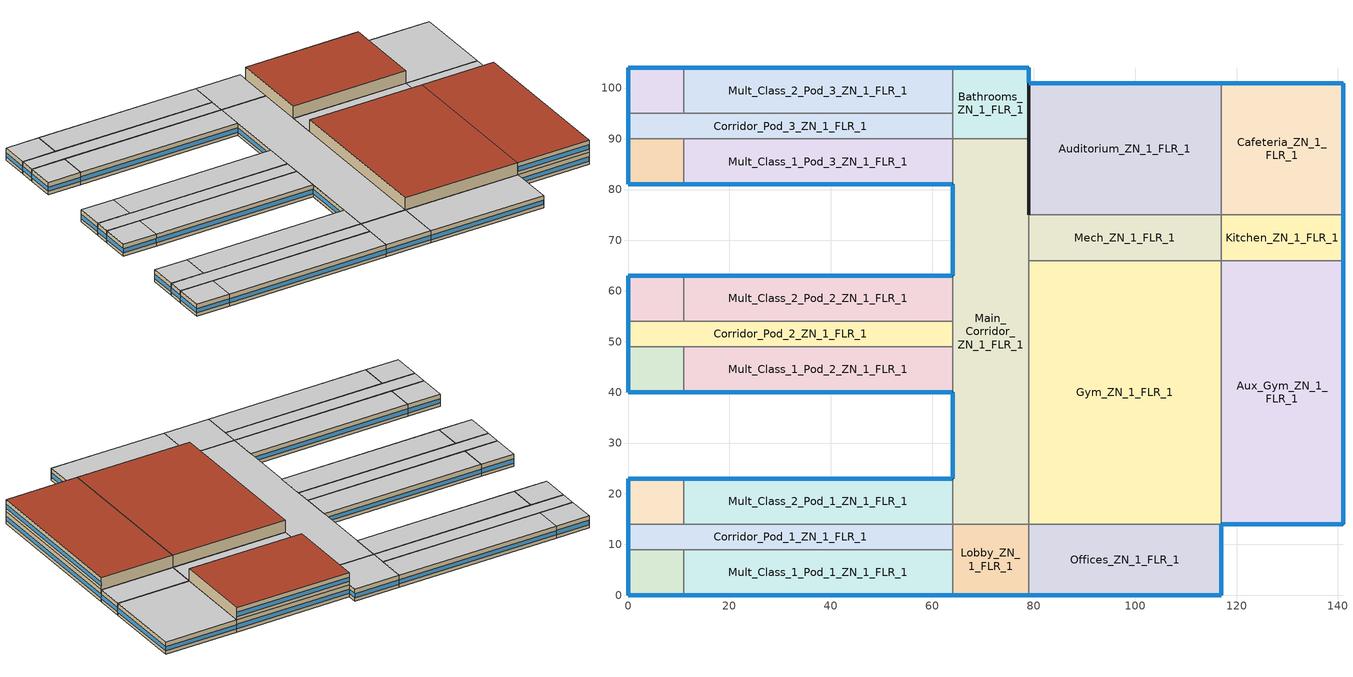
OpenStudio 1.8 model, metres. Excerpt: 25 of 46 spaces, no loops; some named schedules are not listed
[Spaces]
Mult_Class_2_Pod_3_ZN_1_FLR_1
 floor ground: 64,104 64,95 11,95 11,104 z0
 wall outside: 64,104 11,104 z0:4
 wall to Corner_Class_2_Pod_3_ZN_1_FLR_1: 11,104 11,95 z0:4
 wall to Corridor_Pod_3_ZN_1_FLR_1: 11,95 64,95 z0:4
 wall to Bathrooms_ZN_1_FLR_1: 64,95 64,104 z0:4
 window: 63.95,104 11.05,104 z1.1:2.5
 ceiling to Mult_Class_2_Pod_3_ZN_1_FLR_2: 64,95 64,104 11,104 11,95 z4
Mult_Class_2_Pod_2_ZN_1_FLR_1
 floor ground: 64,63 64,54 11,54 11,63 z0
 wall outside: 64,63 11,63 z0:4
 wall to Corridor_Pod_2_ZN_1_FLR_1: 11,54 64,54 z0:4
 wall to Main_Corridor_ZN_1_FLR_1: 64,54 64,63 z0:4
 wall to Corner_Class_2_Pod_2_ZN_1_FLR_1: 11,63 11,54 z0:4
 window: 63.95,63 11.05,63 z1.1:2.5
 ceiling to Mult_Class_2_Pod_2_ZN_1_FLR_2: 64,54 64,63 11,63 11,54 z4
Aux_Gym_ZN_1_FLR_1
 floor ground: 141,66 141,14 117,14 117,66 z0
 wall outside: 117,14 141,14 141,66 z0:4; 117,14 141,14 141,66 z4:8
 wall to LIBRARY_MEDIA_CENTER_ZN_1_FLR_2: 141,66 117,66 z4:8
 wall to Kitchen_ZN_1_FLR_1: 141,66 117,66 z0:4
 wall to Gym_ZN_1_FLR_1: 117,66 117,14 z0:4; 117,66 117,14 z4:8
 window: 117.05,14 140.95,14 z1.1:2.51; 117.05,14 140.95,14 z5.1:6.51; 141,14.05 141,65.95 z5.1:6.5; 141,14.05 141,65.95 z1.1:2.5
 roof outside: 141,14 141,66 117,66 117,14 z8
Gym_ZN_1_FLR_1
 floor ground: 117,66 117,14 79,14 79,66 z0
 wall to Mech_ZN_1_FLR_1: 117,66 79,66 z0:4
 wall to Mech_ZN_1_FLR_2: 117,66 79,66 z4:8
 wall to Main_Corridor_ZN_1_FLR_2: 79,66 79,14 z4:8
 wall to Offices_ZN_1_FLR_2: 79,14 117,14 z4:8
 wall to Main_Corridor_ZN_1_FLR_1: 79,66 79,14 z0:4
 wall to Offices_ZN_1_FLR_1: 79,14 117,14 z0:4
 roof outside: 117,14 117,66 79,66 79,14 z8
Mult_Class_2_Pod_1_ZN_1_FLR_1
 floor ground: 64,23 64,14 11,14 11,23 z0
 wall outside: 64,23 11,23 z0:4
 wall to Main_Corridor_ZN_1_FLR_1: 64,14 64,23 z0:4
 wall to Corridor_Pod_1_ZN_1_FLR_1: 11,14 64,14 z0:4
 wall to Corner_Class_2_Pod_1_ZN_1_FLR_1: 11,23 11,14 z0:4
 window: 63.95,23 11.05,23 z1.1:2.5
 ceiling to Mult_Class_2_Pod_1_ZN_1_FLR_2: 64,14 64,23 11,23 11,14 z4
Mech_ZN_1_FLR_1
 floor ground: 117,75 117,66 79,66 79,75 z0
 wall to Main_Corridor_ZN_1_FLR_1: 79,75 79,66 z0:4
 wall to Auditorium_ZN_1_FLR_1: 117,75 79,75 z0:4
 wall to Kitchen_ZN_1_FLR_1: 117,66 117,75 z0:4
 ceiling to Mech_ZN_1_FLR_2: 117,66 117,75 79,75 79,66 z4
Lobby_ZN_1_FLR_1
 floor ground: 79,14 79,0 64,0 64,14 z0
 wall outside: 64,0 79,0 z0:4
 wall to Corridor_Pod_1_ZN_1_FLR_1: 64,14 64,9 z0:4
 wall to Offices_ZN_1_FLR_1: 79,0 79,14 z0:4
 wall to Main_Corridor_ZN_1_FLR_1: 79,14 64,14 z0:4
 wall to Mult_Class_1_Pod_1_ZN_1_FLR_1: 64,9 64,0 z0:4
 window: 64.05,0 78.95,0 z1.1:2.51
 ceiling to Lobby_ZN_1_FLR_2: 79,0 79,14 64,14 64,0 z4
Auditorium_ZN_1_FLR_1
 floor ground: 117,101 117,75 79,75 79,101 z0
 wall outside: 117,101 79,101 79,75 z4:8; 117,101 79,101 79,75 z0:4
 wall to LIBRARY_MEDIA_CENTER_ZN_1_FLR_2: 117,75 117,101 z4:8
 wall to Cafeteria_ZN_1_FLR_1: 117,75 117,101 z0:4
 wall to Mech_ZN_1_FLR_2: 79,75 117,75 z4:8
 window: 116.95,101 79.05,101 z5.1:6.5; 116.95,101 79.05,101 z1.1:2.5
 roof outside: 117,75 117,101 79,101 79,75 z8
Cafeteria_ZN_1_FLR_1
 floor ground: 141,101 141,75 117,75 117,101 z0
 wall outside: 141,75 141,101 117,101 z0:4
 wall to Kitchen_ZN_1_FLR_1: 117,75 141,75 z0:4
 window: 141,75.05 141,100.95 / 140.95,101 117.05,101 z1.1:2.51
 ceiling to LIBRARY_MEDIA_CENTER_ZN_1_FLR_2: 141,75 141,101 117,101 117,75 z4
Corner_Class_1_Pod_2_ZN_1_FLR_1
 floor ground: 11,49 11,40 0,40 0,49 z0
 wall outside: 0,49 0,40 11,40 z0:4
 wall to Corridor_Pod_2_ZN_1_FLR_1: 11,49 0,49 z0:4
 wall to Mult_Class_1_Pod_2_ZN_1_FLR_1: 11,40 11,49 z0:4
 window: 0.05,40 10.95,40 z1.1:2.51; 0,48.95 0,40.05 z1.1:2.52
 ceiling to Corner_Class_1_Pod_2_ZN_1_FLR_2: 11,40 11,49 0,49 0,40 z4
Corridor_Pod_1_ZN_1_FLR_1
 floor ground: 64,14 64,9 0,9 0,14 z0
 wall outside: 0,14 0,9 z0:4
 wall to Corner_Class_2_Pod_1_ZN_1_FLR_1: 11,14 0,14 z0:4
 wall to Mult_Class_1_Pod_1_ZN_1_FLR_1: 11,9 64,9 z0:4
 wall to Corner_Class_1_Pod_1_ZN_1_FLR_1: 0,9 11,9 z0:4
 window: 0,13.95 0,9.05 z1.1:2.53
 ceiling to Corridor_Pod_1_ZN_1_FLR_2: 64,9 64,14 0,14 0,9 z4
Mult_Class_1_Pod_2_ZN_1_FLR_1
 floor ground: 64,49 64,40 11,40 11,49 z0
 wall outside: 11,40 64,40 z0:4
 wall to Main_Corridor_ZN_1_FLR_1: 64,40 64,49 z0:4
 wall to Corridor_Pod_2_ZN_1_FLR_1: 64,49 11,49 z0:4
 window: 11.05,40 63.95,40 z1.1:2.5
 ceiling to Mult_Class_1_Pod_2_ZN_1_FLR_2: 64,40 64,49 11,49 11,40 z4
Mult_Class_1_Pod_3_ZN_1_FLR_1
 floor ground: 64,90 64,81 11,81 11,90 z0
 wall outside: 11,81 64,81 z0:4
 wall to Corner_Class_1_Pod_3_ZN_1_FLR_1: 11,90 11,81 z0:4
 wall to Corridor_Pod_3_ZN_1_FLR_1: 64,90 11,90 z0:4
 wall to Main_Corridor_ZN_1_FLR_1: 64,81 64,90 z0:4
 window: 11.05,81 63.95,81 z1.1:2.5
 ceiling to Mult_Class_1_Pod_3_ZN_1_FLR_2: 64,81 64,90 11,90 11,81 z4
Corridor_Pod_2_ZN_1_FLR_1
 floor ground: 64,54 64,49 0,49 0,54 z0
 wall outside: 0,54 0,49 z0:4
 wall to Corner_Class_2_Pod_2_ZN_1_FLR_1: 11,54 0,54 z0:4
 wall to Main_Corridor_ZN_1_FLR_1: 64,49 64,54 z0:4
 window: 0,53.95 0,49.05 z1.1:2.53
 ceiling to Corridor_Pod_2_ZN_1_FLR_2: 64,49 64,54 0,54 0,49 z4
Bathrooms_ZN_1_FLR_1
 floor ground: 79,104 79,90 64,90 64,104 z0
 wall outside: 79,90 79,101 79,104 64,104 z0:4
 wall to Main_Corridor_ZN_1_FLR_1: 64,90 79,90 z0:4
 wall to Corridor_Pod_3_ZN_1_FLR_1: 64,95 64,90 z0:4
 window: 79,101.05 79,103.95 z1.1:2.55; 78.95,104 64.05,104 z1.1:2.51
 ceiling to Bathrooms_ZN_1_FLR_2: 79,90 79,104 64,104 64,90 z4
Main_Corridor_ZN_1_FLR_1
 floor ground: 79,90 79,14 64,14 64,90 z0
 wall outside: 64,40 64,23 / 64,81 64,63 / 79,75 79,90 z0:4
 window: 64,39.95 64,23.05 / 64,80.95 64,63.05 z1.1:2.51
 ceiling to Main_Corridor_ZN_1_FLR_2: 79,14 79,90 64,90 64,14 z4
Corner_Class_1_Pod_3_ZN_1_FLR_1
 floor ground: 11,90 11,81 0,81 0,90 z0
 wall outside: 0,90 0,81 11,81 z0:4
 wall to Corridor_Pod_3_ZN_1_FLR_1: 11,90 0,90 z0:4
 window: 0,89.95 0,81.05 z1.1:2.52; 0.05,81 10.95,81 z1.1:2.51
 ceiling to Corner_Class_1_Pod_3_ZN_1_FLR_2: 11,81 11,90 0,90 0,81 z4
Offices_ZN_1_FLR_1
 floor ground: 117,14 117,0 79,0 79,14 z0
 wall outside: 79,0 117,0 117,14 z0:4
 window: 79.05,0 116.95,0 z1.1:2.5; 117,0.05 117,13.95 z1.1:2.51
 ceiling to Offices_ZN_1_FLR_2: 117,0 117,14 79,14 79,0 z4
Corner_Class_2_Pod_1_ZN_1_FLR_1
 floor ground: 11,23 11,14 0,14 0,23 z0
 wall outside: 11,23 0,23 0,14 z0:4
 window: 10.95,23 0.05,23 z1.1:2.51; 0,22.95 0,14.05 z1.1:2.52
 ceiling to Corner_Class_2_Pod_1_ZN_1_FLR_2: 11,14 11,23 0,23 0,14 z4
Corner_Class_1_Pod_1_ZN_1_FLR_1
 floor ground: 11,9 11,0 0,0 0,9 z0
 wall outside: 0,9 0,0 11,0 z0:4
 wall to Mult_Class_1_Pod_1_ZN_1_FLR_1: 11,0 11,9 z0:4
 window: 0.05,0 10.95,0 z1.1:2.51; 0,8.95 0,0.05 z1.1:2.52
 ceiling to Corner_Class_1_Pod_1_ZN_1_FLR_2: 11,0 11,9 0,9 0,0 z4
Corridor_Pod_3_ZN_1_FLR_1
 floor ground: 64,95 64,90 0,90 0,95 z0
 wall outside: 0,95 0,90 z0:4
 wall to Corner_Class_2_Pod_3_ZN_1_FLR_1: 11,95 0,95 z0:4
 window: 0,94.95 0,90.05 z1.1:2.53
 ceiling to Corridor_Pod_3_ZN_1_FLR_2: 64,90 64,95 0,95 0,90 z4
Corner_Class_2_Pod_2_ZN_1_FLR_1
 floor ground: 11,63 11,54 0,54 0,63 z0
 wall outside: 11,63 0,63 0,54 z0:4
 window: 0,62.95 0,54.05 z1.1:2.52; 10.95,63 0.05,63 z1.1:2.51
 ceiling to Corner_Class_2_Pod_2_ZN_1_FLR_2: 11,54 11,63 0,63 0,54 z4
Corner_Class_2_Pod_3_ZN_1_FLR_1
 floor ground: 11,104 11,95 0,95 0,104 z0
 wall outside: 11,104 0,104 0,95 z0:4
 window: 0,103.95 0,95.05 z1.1:2.52; 10.95,104 0.05,104 z1.1:2.51
 ceiling to Corner_Class_2_Pod_3_ZN_1_FLR_2: 11,95 11,104 0,104 0,95 z4
Kitchen_ZN_1_FLR_1
 floor ground: 141,75 141,66 117,66 117,75 z0
 wall outside: 141,66 141,75 z0:4
 window: 141,66.05 141,74.95 z1.1:2.52
 ceiling to LIBRARY_MEDIA_CENTER_ZN_1_FLR_2: 141,66 141,75 117,75 117,66 z4
Mult_Class_1_Pod_1_ZN_1_FLR_1
 floor ground: 64,9 64,0 11,0 11,9 z0
 wall outside: 11,0 64,0 z0:4
 window: 11.05,0 63.95,0 z1.1:2.5
 ceiling to Mult_Class_1_Pod_1_ZN_1_FLR_2: 64,0 64,9 11,9 11,0 z4
[Site]
Phoenix Sky Harbor Intl Ap_AZ_USA: Latitude {deg}=33.45; Longitude {deg}=-111.98; Time Zone {hr}=-7; Elevation {m}=337; Terrain=City
[Building]
DOE Ref 1980-2004-SecondarySchool-ASHRAE 169-2006-2B created: 2015-10-27 19:57:01 -0600: North Axis {deg}=0; Default Construction Set=DOE Ref 1980-2004 - SecSchl - ASHRAE 169-2006-2B
[Site:GroundTemperature:BuildingSurface]
19.266, 19.196, 20.396, 21.375, 21.525, 21.18, 21.067, 21.286, 21.442, 21.586, 20.307, 19.387
[Site:WaterMainsTemperature]
Calculation Method=Correlation; Annual Average Outdoor Air Temperature {C}=23.775; Maximum Difference In Monthly Average Outdoor Air Temperatures {deltaC}=23.9
[SizingPeriod:DesignDay] Barometric Pressure {Pa}=97342; Sky Clearness=0; Rain Indicator=0; Snow Indicator=0; Day of Month=21; Daylight Saving Time Indicator=0; Humidity Indicating Type=Wetbulb; Dry-Bulb Temperature Range Modifier Type=DefaultMultipliers
Name | Maximum Dry-Bulb Temperature {C} | Daily Dry-Bulb Temperature Range {deltaC} | Humidity Indicating Conditions at Maximum Dry-Bulb {BasedOnField A3} | Wind Speed {m/s} | Wind Direction {deg} | Month | Day Type | Solar Model Indicator | ASHRAE Taub | ASHRAE Taud
Phoenix Sky Harbor Intl Ap Ann Htg 99.6% Condns DB | 3.7 | 0 | 3.7 | 1.7 | 100 | 12 | WinterDesignDay | ASHRAEClearSky
Phoenix Sky Harbor Intl Ap Ann Clg .4% Condns DB=>MWB | 43.4 | 12 | 21.1 | 4.1 | 260 | 7 | SummerDesignDay | ASHRAETau | 0.588 | 1.653
[Material:NoMass] Thermal Absorptance=0.9; Solar Absorptance=0.7
Name | Roughness | Thermal Resistance {m2-K/W} | Visible Absorptance
CP02 CARPET PAD | VeryRough | 0.21648 | 0.8
Typical Insulation R-1.99 | Smooth | 0.350071 | 0.7
Typical Carpet Pad | Smooth | 0.21648 | 0.8
Typical Insulation R-20.62 | Smooth | 3.63172 | 0.7
Typical Insulation | Smooth | 0.0282222 | 0.7
[Material]
Name | Roughness | Thickness {m} | Conductivity {W/m-K} | Density {kg/m3} | Specific Heat {J/kg-K} | Thermal Absorptance | Solar Absorptance | Visible Absorptance
100mm Normalweight concrete floor | MediumSmooth | 0.1016 | 2.31 | 2322 | 832
G01 13mm gypsum board | Smooth | 0.0127 | 0.16 | 800 | 1090 | 0.9 | 0.7 | 0.5
4 in. Normalweight Concrete Floor | MediumRough | 0.1016 | 2.31 | 2322 | 832 | 0.9 | 0.7 | 0.7
25mm Stucco | Smooth | 0.0254 | 0.72 | 1856 | 840 | 0.9 | 0.7 | 0.7
5/8 in. Gypsum Board | MediumSmooth | 0.0159 | 0.16 | 800 | 1090 | 0.9 | 0.7 | 0.7
Roof Membrane | VeryRough | 0.0095 | 0.16 | 1121.29 | 1460 | 0.9 | 0.77 | 0.7
Metal Roof Surface; F08 Metal surface | Smooth | 0.0008 | 45.28 | 7824 | 500 | 0.9 | 0.7 | 0.7
HW CONCRETE | Rough | 0.1016 | 1.31125 | 2240 | 837.36 | 0.9 | 0.7 | 0.7
8 in. Concrete Block Basement Wall | MediumRough | 0.2032 | 1.326 | 1842 | 912 | 0.9 | 0.7 | 0.7
G05 25mm wood | MediumSmooth | 0.0254 | 0.15 | 608 | 1630 | 0.9 | 0.5 | 0.5
Std Wood 6inch | MediumSmooth | 0.15 | 0.12 | 540 | 1210 | 0.9 | 0.7 | 0.7
[Construction]
Typical Insulated Exterior Mass Floor: 4 in. Normalweight Concrete Floor, Typical Carpet Pad
Typical Insulated Steel Framed Exterior Wall R-4.17: 25mm Stucco, 5/8 in. Gypsum Board, Typical Insulation R-1.99, 5/8 in. Gypsum Board
Typical IEAD Roof R-21.74: Roof Membrane, Typical Insulation R-20.62, Metal Roof Surface
Typical Interior Floor: 100mm Normalweight concrete floor, CP02 CARPET PAD
Typical Interior Wall: G01 13mm gypsum board, G01 13mm gypsum board
Typical Interior Ceiling: CP02 CARPET PAD, 100mm Normalweight concrete floor
ext-slab-mass: HW CONCRETE, CP02 CARPET PAD
Typical Insulated Basement Mass Wall: 8 in. Concrete Block Basement Wall
U 1.22 SHGC 0.25 Simple Glazing Window: U 1.22 SHGC 0.25 Simple Glazing
Typical Insulated Metal Door: F08 Metal surface, Typical Insulation
Typical Overhead Door: Typical Insulation
Typical Interior Window: Clear 3mm
Typical Interior Door; Typical Interior Partition: G05 25mm wood
InteriorFurnishings: Std Wood 6inch
[DefaultConstructionSet]
DOE Ref 1980-2004 - SecSchl - ASHRAE 169-2006-2B: Default Exterior Surface Constructions=Default Surface Constructions 1; Default Interior Surface Constructions=Default Surface Constructions 2; Default Ground Contact Surface Constructions=Default Surface Constructions 3; Default Exterior SubSurface Constructions=Default Sub Surface Constructions 1; Default Interior SubSurface Constructions=Default Sub Surface Constructions 2; Interior Partition Construction=Typical Interior Partition
[DefaultSurfaceConstructions]
Name | Floor Construction | Wall Construction | Roof Ceiling Construction
Default Surface Constructions 1 | Typical Insulated Exterior Mass Floor | Typical Insulated Steel Framed Exterior Wall R-4.17 | Typical IEAD Roof R-21.74
Default Surface Constructions 2 | Typical Interior Floor | Typical Interior Wall | Typical Interior Ceiling
Default Surface Constructions 3 | ext-slab-mass | Typical Insulated Basement Mass Wall
[DefaultSubSurfaceConstructions]
Name | Fixed Window Construction | Operable Window Construction | Door Construction | Overhead Door Construction | Tubular Daylight Dome Construction | Tubular Daylight Diffuser Construction
Default Sub Surface Constructions 1 | U 1.22 SHGC 0.25 Simple Glazing Window | U 1.22 SHGC 0.25 Simple Glazing Window | Typical Insulated Metal Door | Typical Overhead Door | Typical Interior Window | Typical Interior Window
Default Sub Surface Constructions 2 | Typical Interior Window | Typical Interior Window | Typical Interior Door
[WindowMaterial:SimpleGlazingSystem]
U 1.22 SHGC 0.25 Simple Glazing: U-Factor {W/m2-K}=6.92748; Solar Heat Gain Coefficient=0.25; Visible Transmittance=0.11
[WindowMaterial:Glazing]
Clear 3mm: Optical Data Type=SpectralAverage; Thickness {m}=0.003; Solar Transmittance at Normal Incidence=0.837; Front Side Solar Reflectance at Normal Incidence=0.075; Back Side Solar Reflectance at Normal Incidence=0.075; Visible Transmittance at Normal Incidence=0.898; Front Side Visible Reflectance at Normal Incidence=0.081; Back Side Visible Reflectance at Normal Incidence=0.081; Infrared Transmittance at Normal Incidence=0; Front Side Infrared Hemispherical Emissivity=0.84; Back Side Infrared Hemispherical Emissivity=0.84; Conductivity {W/m-K}=0.9; Dirt Correction Factor for Solar and Visible Transmittance=1; Solar Diffusing=No
[Space] Part of Total Floor Area=Yes
Name | Space Type | Thermal Zone
Mult_Class_2_Pod_3_ZN_1_FLR_1 | DOE Ref 1980-2004 - SecSchl - Classroom | Mult_Class_2_Pod_3_ZN_1_FLR_1 ZN
Mult_Class_2_Pod_2_ZN_1_FLR_1 | DOE Ref 1980-2004 - SecSchl - Classroom | Mult_Class_2_Pod_2_ZN_1_FLR_1 ZN
Aux_Gym_ZN_1_FLR_1 | DOE Ref 1980-2004 - SecSchl - Gym | Aux_Gym_ZN_1_FLR_1 ZN
Kitchen_ZN_1_FLR_1 | DOE Ref 1980-2004 - SecSchl - Kitchen | Kitchen_ZN_1_FLR_1 ZN
Gym_ZN_1_FLR_1 | DOE Ref 1980-2004 - SecSchl - Gym | Gym_ZN_1_FLR_1 ZN
Mult_Class_2_Pod_1_ZN_1_FLR_1 | DOE Ref 1980-2004 - SecSchl - Classroom | Mult_Class_2_Pod_1_ZN_1_FLR_1 ZN
Mech_ZN_1_FLR_1 | DOE Ref 1980-2004 - SecSchl - Mechanical | Mech_ZN_1_FLR_1 ZN
Lobby_ZN_1_FLR_1 | DOE Ref 1980-2004 - SecSchl - Lobby | Lobby_ZN_1_FLR_1 ZN
Auditorium_ZN_1_FLR_1 | DOE Ref 1980-2004 - SecSchl - Auditorium | Auditorium_ZN_1_FLR_1 ZN
Cafeteria_ZN_1_FLR_1 | DOE Ref 1980-2004 - SecSchl - Cafeteria | Cafeteria_ZN_1_FLR_1 ZN
Corner_Class_1_Pod_2_ZN_1_FLR_1 | DOE Ref 1980-2004 - SecSchl - Classroom | Corner_Class_1_Pod_2_ZN_1_FLR_1 ZN
Bathrooms_ZN_1_FLR_1 | DOE Ref 1980-2004 - SecSchl - Restroom | Bathrooms_ZN_1_FLR_1 ZN
Mult_Class_1_Pod_2_ZN_1_FLR_1 | DOE Ref 1980-2004 - SecSchl - Classroom | Mult_Class_1_Pod_2_ZN_1_FLR_1 ZN
Corridor_Pod_1_ZN_1_FLR_1 | DOE Ref 1980-2004 - SecSchl - Corridor | Corridor_Pod_1_ZN_1_FLR_1 ZN
Mult_Class_1_Pod_3_ZN_1_FLR_1 | DOE Ref 1980-2004 - SecSchl - Classroom | Mult_Class_1_Pod_3_ZN_1_FLR_1 ZN
Offices_ZN_1_FLR_1 | DOE Ref 1980-2004 - SecSchl - Office | Offices_ZN_1_FLR_1 ZN
Corridor_Pod_2_ZN_1_FLR_1 | DOE Ref 1980-2004 - SecSchl - Corridor | Corridor_Pod_2_ZN_1_FLR_1 ZN
Main_Corridor_ZN_1_FLR_1 | DOE Ref 1980-2004 - SecSchl - Corridor | Main_Corridor_ZN_1_FLR_1 ZN
Corner_Class_1_Pod_3_ZN_1_FLR_1 | DOE Ref 1980-2004 - SecSchl - Classroom | Corner_Class_1_Pod_3_ZN_1_FLR_1 ZN
Corner_Class_2_Pod_2_ZN_1_FLR_1 | DOE Ref 1980-2004 - SecSchl - Classroom | Corner_Class_2_Pod_2_ZN_1_FLR_1 ZN
Corner_Class_1_Pod_1_ZN_1_FLR_1 | DOE Ref 1980-2004 - SecSchl - Classroom | Corner_Class_1_Pod_1_ZN_1_FLR_1 ZN
Corner_Class_2_Pod_1_ZN_1_FLR_1 | DOE Ref 1980-2004 - SecSchl - Classroom | Corner_Class_2_Pod_1_ZN_1_FLR_1 ZN
Corner_Class_2_Pod_3_ZN_1_FLR_1 | DOE Ref 1980-2004 - SecSchl - Classroom | Corner_Class_2_Pod_3_ZN_1_FLR_1 ZN
Corridor_Pod_3_ZN_1_FLR_1 | DOE Ref 1980-2004 - SecSchl - Corridor | Corridor_Pod_3_ZN_1_FLR_1 ZN
Mult_Class_1_Pod_1_ZN_1_FLR_1 | DOE Ref 1980-2004 - SecSchl - Classroom | Mult_Class_1_Pod_1_ZN_1_FLR_1 ZN
[SpaceType] Standards Building Type=SecondarySchool
Name | Default Schedule Set | Design Specification Outdoor Air Object | Standards Space Type
DOE Ref 1980-2004 - SecSchl - Kitchen | DOE Ref 1980-2004 - SecSchl - Kitchen Schedule Set | DOE Ref 1980-2004 - SecSchl - Kitchen Ventilation | Kitchen
DOE Ref 1980-2004 - SecSchl - Gym | DOE Ref 1980-2004 - SecSchl - Gym Schedule Set | DOE Ref 1980-2004 - SecSchl - Gym Ventilation | Gym
DOE Ref 1980-2004 - SecSchl - Lobby | DOE Ref 1980-2004 - SecSchl - Lobby Schedule Set | DOE Ref 1980-2004 - SecSchl - Lobby Ventilation | Lobby
DOE Ref 1980-2004 - SecSchl - Office | DOE Ref 1980-2004 - SecSchl - Office Schedule Set | DOE Ref 1980-2004 - SecSchl - Office Ventilation | Office
DOE Ref 1980-2004 - SecSchl - Restroom | DOE Ref 1980-2004 - SecSchl - Restroom Schedule Set | DOE Ref 1980-2004 - SecSchl - Restroom Ventilation | Restroom
DOE Ref 1980-2004 - SecSchl - Mechanical | DOE Ref 1980-2004 - SecSchl - Mechanical Schedule Set | DOE Ref 1980-2004 - SecSchl - Mechanical Ventilation | Mechanical
DOE Ref 1980-2004 - SecSchl - Corridor | DOE Ref 1980-2004 - SecSchl - Corridor Schedule Set | DOE Ref 1980-2004 - SecSchl - Corridor Ventilation | Corridor
DOE Ref 1980-2004 - SecSchl - Auditorium | DOE Ref 1980-2004 - SecSchl - Auditorium Schedule Set | DOE Ref 1980-2004 - SecSchl - Auditorium Ventilation | Auditorium
DOE Ref 1980-2004 - SecSchl - Cafeteria | DOE Ref 1980-2004 - SecSchl - Cafeteria Schedule Set | DOE Ref 1980-2004 - SecSchl - Cafeteria Ventilation | Cafeteria
DOE Ref 1980-2004 - SecSchl - Classroom | DOE Ref 1980-2004 - SecSchl - Classroom Schedule Set | DOE Ref 1980-2004 - SecSchl - Classroom Ventilation | Classroom
[DefaultScheduleSet] Lighting Schedule=SecondarySchool Bldg Light; Infiltration Schedule=SecondarySchool Infil
Name | Number of People Schedule | People Activity Level Schedule | Electric Equipment Schedule | Gas Equipment Schedule
DOE Ref 1980-2004 - SecSchl - Kitchen Schedule Set | SecondarySchool Bldg Occ | SecondarySchool Activity | SecondarySchool Kitchen Equip | SecondarySchool Kitchen Gas
DOE Ref 1980-2004 - SecSchl - Gym Schedule Set | SecondarySchool Gym Occ | SecondarySchool Activity | SecondarySchool Bldg Equip
DOE Ref 1980-2004 - SecSchl - Lobby Schedule Set |  |  | SecondarySchool Bldg Equip
DOE Ref 1980-2004 - SecSchl - Office Schedule Set | SecondarySchool Office Occ | SecondarySchool Activity | SecondarySchool Bldg Equip
DOE Ref 1980-2004 - SecSchl - Restroom Schedule Set; DOE Ref 1980-2004 - SecSchl - Mechanical Schedule Set; DOE Ref 1980-2004 - SecSchl - Corridor Schedule Set; DOE Ref 1980-2004 - SecSchl - Classroom Schedule Set | SecondarySchool Bldg Occ | SecondarySchool Activity | SecondarySchool Bldg Equip
DOE Ref 1980-2004 - SecSchl - Auditorium Schedule Set | SecondarySchool Auditorium Occ | SecondarySchool Activity | SecondarySchool Bldg Equip
DOE Ref 1980-2004 - SecSchl - Cafeteria Schedule Set | SecondarySchool Bldg Occ | SecondarySchool Activity | SecondarySchool Kitchen Equip
[Lights:Definition] Design Level Calculation Method=Watts/Area; Fraction Radiant=0.37; Fraction Visible=0.2; Return Air Fraction=0
Name | Watts per Space Floor Area {W/m2}
DOE Ref 1980-2004 - SecSchl - Kitchen Lights Definition | 16.7917
DOE Ref 1980-2004 - SecSchl - Gym Lights Definition | 11.4097
DOE Ref 1980-2004 - SecSchl - Lobby Lights Definition; DOE Ref 1980-2004 - SecSchl - Auditorium Lights Definition | 12.0556
DOE Ref 1980-2004 - SecSchl - Office Lights Definition | 20.1285
DOE Ref 1980-2004 - SecSchl - Restroom Lights Definition | 9.57988
DOE Ref 1980-2004 - SecSchl - Mechanical Lights Definition | 8.07293
DOE Ref 1980-2004 - SecSchl - Corridor Lights Definition | 9.25696
DOE Ref 1980-2004 - SecSchl - Cafeteria Lights Definition | 14.4236
DOE Ref 1980-2004 - SecSchl - Classroom Lights Definition | 21.5278
[Lights]
Name | Lights Definition | Space or SpaceType
DOE Ref 1980-2004 - SecSchl - Kitchen Lights | DOE Ref 1980-2004 - SecSchl - Kitchen Lights Definition | DOE Ref 1980-2004 - SecSchl - Kitchen
DOE Ref 1980-2004 - SecSchl - Gym Lights | DOE Ref 1980-2004 - SecSchl - Gym Lights Definition | DOE Ref 1980-2004 - SecSchl - Gym
DOE Ref 1980-2004 - SecSchl - Lobby Lights | DOE Ref 1980-2004 - SecSchl - Lobby Lights Definition | DOE Ref 1980-2004 - SecSchl - Lobby
DOE Ref 1980-2004 - SecSchl - Office Lights | DOE Ref 1980-2004 - SecSchl - Office Lights Definition | DOE Ref 1980-2004 - SecSchl - Office
DOE Ref 1980-2004 - SecSchl - Restroom Lights | DOE Ref 1980-2004 - SecSchl - Restroom Lights Definition | DOE Ref 1980-2004 - SecSchl - Restroom
DOE Ref 1980-2004 - SecSchl - Mechanical Lights | DOE Ref 1980-2004 - SecSchl - Mechanical Lights Definition | DOE Ref 1980-2004 - SecSchl - Mechanical
DOE Ref 1980-2004 - SecSchl - Corridor Lights | DOE Ref 1980-2004 - SecSchl - Corridor Lights Definition | DOE Ref 1980-2004 - SecSchl - Corridor
DOE Ref 1980-2004 - SecSchl - Auditorium Lights | DOE Ref 1980-2004 - SecSchl - Auditorium Lights Definition | DOE Ref 1980-2004 - SecSchl - Auditorium
DOE Ref 1980-2004 - SecSchl - Cafeteria Lights | DOE Ref 1980-2004 - SecSchl - Cafeteria Lights Definition | DOE Ref 1980-2004 - SecSchl - Cafeteria
DOE Ref 1980-2004 - SecSchl - Classroom Lights | DOE Ref 1980-2004 - SecSchl - Classroom Lights Definition | DOE Ref 1980-2004 - SecSchl - Classroom
[DesignSpecification:OutdoorAir] Outdoor Air Method=Sum
Name | Outdoor Air Flow per Person {m3/s-person} | Outdoor Air Flow per Floor Area {m3/s-m2}
DOE Ref 1980-2004 - SecSchl - Kitchen Ventilation; DOE Ref 1980-2004 - SecSchl - Classroom Ventilation | 0.00799951
DOE Ref 1980-2004 - SecSchl - Gym Ventilation; DOE Ref 1980-2004 - SecSchl - Office Ventilation | 0.00943895
DOE Ref 1980-2004 - SecSchl - Lobby Ventilation; DOE Ref 1980-2004 - SecSchl - Corridor Ventilation |  | 0.000508
DOE Ref 1980-2004 - SecSchl - Restroom Ventilation |  | 0.0048768
DOE Ref 1980-2004 - SecSchl - Mechanical Ventilation |  | 0.000254
DOE Ref 1980-2004 - SecSchl - Auditorium Ventilation | 0.00707921
DOE Ref 1980-2004 - SecSchl - Cafeteria Ventilation | 0.0100053
[People:Definition] Number of People Calculation Method=People/Area; Fraction Radiant=0.3
Name | People per Space Floor Area {person/m2}
DOE Ref 1980-2004 - SecSchl - Kitchen People Definition | 0.166625
DOE Ref 1980-2004 - SecSchl - Gym People Definition; DOE Ref 1980-2004 - SecSchl - Auditorium People Definition | 1.0004
DOE Ref 1980-2004 - SecSchl - Office People Definition | 0.0500522
DOE Ref 1980-2004 - SecSchl - Restroom People Definition | 0.0999967
DOE Ref 1980-2004 - SecSchl - Mechanical People Definition | 0.0100104
DOE Ref 1980-2004 - SecSchl - Corridor People Definition | 0.100212
DOE Ref 1980-2004 - SecSchl - Cafeteria People Definition | 0.71946
DOE Ref 1980-2004 - SecSchl - Classroom People Definition | 0.249938
[People]
Name | People Definition | Space or SpaceType
DOE Ref 1980-2004 - SecSchl - Kitchen People | DOE Ref 1980-2004 - SecSchl - Kitchen People Definition | DOE Ref 1980-2004 - SecSchl - Kitchen
DOE Ref 1980-2004 - SecSchl - Gym People | DOE Ref 1980-2004 - SecSchl - Gym People Definition | DOE Ref 1980-2004 - SecSchl - Gym
DOE Ref 1980-2004 - SecSchl - Office People | DOE Ref 1980-2004 - SecSchl - Office People Definition | DOE Ref 1980-2004 - SecSchl - Office
DOE Ref 1980-2004 - SecSchl - Restroom People | DOE Ref 1980-2004 - SecSchl - Restroom People Definition | DOE Ref 1980-2004 - SecSchl - Restroom
DOE Ref 1980-2004 - SecSchl - Mechanical People | DOE Ref 1980-2004 - SecSchl - Mechanical People Definition | DOE Ref 1980-2004 - SecSchl - Mechanical
DOE Ref 1980-2004 - SecSchl - Corridor People | DOE Ref 1980-2004 - SecSchl - Corridor People Definition | DOE Ref 1980-2004 - SecSchl - Corridor
DOE Ref 1980-2004 - SecSchl - Auditorium People | DOE Ref 1980-2004 - SecSchl - Auditorium People Definition | DOE Ref 1980-2004 - SecSchl - Auditorium
DOE Ref 1980-2004 - SecSchl - Cafeteria People | DOE Ref 1980-2004 - SecSchl - Cafeteria People Definition | DOE Ref 1980-2004 - SecSchl - Cafeteria
DOE Ref 1980-2004 - SecSchl - Classroom People | DOE Ref 1980-2004 - SecSchl - Classroom People Definition | DOE Ref 1980-2004 - SecSchl - Classroom
[SpaceInfiltration:DesignFlowRate] Design Flow Rate Calculation Method=Flow/ExteriorWallArea; Flow per Exterior Surface Area {m3/s-m2}=0.00113386
Name | Space or SpaceType
DOE Ref 1980-2004 - SecSchl - Kitchen Infiltration | DOE Ref 1980-2004 - SecSchl - Kitchen
DOE Ref 1980-2004 - SecSchl - Gym Infiltration | DOE Ref 1980-2004 - SecSchl - Gym
DOE Ref 1980-2004 - SecSchl - Lobby Infiltration | DOE Ref 1980-2004 - SecSchl - Lobby
DOE Ref 1980-2004 - SecSchl - Office Infiltration | DOE Ref 1980-2004 - SecSchl - Office
DOE Ref 1980-2004 - SecSchl - Restroom Infiltration | DOE Ref 1980-2004 - SecSchl - Restroom
DOE Ref 1980-2004 - SecSchl - Mechanical Infiltration | DOE Ref 1980-2004 - SecSchl - Mechanical
DOE Ref 1980-2004 - SecSchl - Corridor Infiltration | DOE Ref 1980-2004 - SecSchl - Corridor
DOE Ref 1980-2004 - SecSchl - Auditorium Infiltration | DOE Ref 1980-2004 - SecSchl - Auditorium
DOE Ref 1980-2004 - SecSchl - Cafeteria Infiltration | DOE Ref 1980-2004 - SecSchl - Cafeteria
DOE Ref 1980-2004 - SecSchl - Classroom Infiltration | DOE Ref 1980-2004 - SecSchl - Classroom
[ElectricEquipment:Definition]
Name | Design Level Calculation Method | Watts per Space Floor Area {W/m2} | Fraction Latent | Fraction Radiant | Fraction Lost | Design Level {W}
DOE Ref 1980-2004 - SecSchl - Kitchen Electric Equipment Definition | Watts/Area | 222.275 | 0.25 | 0.3 | 0.2
DOE Ref 1980-2004 - SecSchl - Gym Electric Equipment Definition; DOE Ref 1980-2004 - SecSchl - Auditorium Electric Equipment Definition | Watts/Area | 4.9514 | 0 | 0.5 | 0
DOE Ref 1980-2004 - SecSchl - Lobby Electric Equipment Definition; DOE Ref 1980-2004 - SecSchl - Restroom Electric Equipment Definition; DOE Ref 1980-2004 - SecSchl - Mechanical Electric Equipment Definition; DOE Ref 1980-2004 - SecSchl - Corridor Electric Equipment Definition | Watts/Area | 3.98265 | 0 | 0.5 | 0
DOE Ref 1980-2004 - SecSchl - Office Electric Equipment Definition | Watts/Area | 10.7639 | 0 | 0.5 | 0
DOE Ref 1980-2004 - SecSchl - Cafeteria Electric Equipment Definition | Watts/Area | 19.2674 | 0 | 0.5 | 0
DOE Ref 1980-2004 - SecSchl - Classroom Electric Equipment Definition | Watts/Area | 10.0104 | 0 | 0.5 | 0
Elevator Lift Motor | EquipmentLevel |  |  |  |  | 14610
[ElectricEquipment]
Name | Electric Equipment Definition | Space or SpaceType | Schedule | Multiplier
DOE Ref 1980-2004 - SecSchl - Kitchen Electric Equipment | DOE Ref 1980-2004 - SecSchl - Kitchen Electric Equipment Definition | DOE Ref 1980-2004 - SecSchl - Kitchen
DOE Ref 1980-2004 - SecSchl - Gym Electric Equipment | DOE Ref 1980-2004 - SecSchl - Gym Electric Equipment Definition | DOE Ref 1980-2004 - SecSchl - Gym
DOE Ref 1980-2004 - SecSchl - Lobby Electric Equipment | DOE Ref 1980-2004 - SecSchl - Lobby Electric Equipment Definition | DOE Ref 1980-2004 - SecSchl - Lobby
DOE Ref 1980-2004 - SecSchl - Office Electric Equipment | DOE Ref 1980-2004 - SecSchl - Office Electric Equipment Definition | DOE Ref 1980-2004 - SecSchl - Office
DOE Ref 1980-2004 - SecSchl - Restroom Electric Equipment | DOE Ref 1980-2004 - SecSchl - Restroom Electric Equipment Definition | DOE Ref 1980-2004 - SecSchl - Restroom
DOE Ref 1980-2004 - SecSchl - Mechanical Electric Equipment | DOE Ref 1980-2004 - SecSchl - Mechanical Electric Equipment Definition | DOE Ref 1980-2004 - SecSchl - Mechanical
DOE Ref 1980-2004 - SecSchl - Corridor Electric Equipment | DOE Ref 1980-2004 - SecSchl - Corridor Electric Equipment Definition | DOE Ref 1980-2004 - SecSchl - Corridor
DOE Ref 1980-2004 - SecSchl - Auditorium Electric Equipment | DOE Ref 1980-2004 - SecSchl - Auditorium Electric Equipment Definition | DOE Ref 1980-2004 - SecSchl - Auditorium
DOE Ref 1980-2004 - SecSchl - Cafeteria Electric Equipment | DOE Ref 1980-2004 - SecSchl - Cafeteria Electric Equipment Definition | DOE Ref 1980-2004 - SecSchl - Cafeteria
DOE Ref 1980-2004 - SecSchl - Classroom Electric Equipment | DOE Ref 1980-2004 - SecSchl - Classroom Electric Equipment Definition | DOE Ref 1980-2004 - SecSchl - Classroom
2 Elevator Lift Motors | Elevator Lift Motor | Mech_ZN_1_FLR_1 | SecondarySchool BLDG ELEVATORS | 2
[GasEquipment:Definition]
DOE Ref 1980-2004 - SecSchl - Kitchen Gas Equipment Definition: Design Level Calculation Method=Watts/Area; Watts per Space Floor Area {W/m2}=1119.56; Fraction Latent=0.1; Fraction Radiant=0.2; Fraction Lost=0.7
[GasEquipment]
DOE Ref 1980-2004 - SecSchl - Kitchen Gas Equipment: Gas Equipment Definition=DOE Ref 1980-2004 - SecSchl - Kitchen Gas Equipment Definition; Space or SpaceType=DOE Ref 1980-2004 - SecSchl - Kitchen
[ThermostatSetpoint:DualSetpoint]
Name | Heating Setpoint Temperature Schedule | Cooling Setpoint Temperature Schedule
DOE Ref 1980-2004 - SecSchl - Kitchen Thermostat; DOE Ref 1980-2004 - SecSchl - Restroom Thermostat; DOE Ref 1980-2004 - SecSchl - Mechanical Thermostat; DOE Ref 1980-2004 - SecSchl - Corridor Thermostat | SecondarySchool HtgSetp BathCorrMechKitchen | SecondarySchool ClgSetp BathCorrMechKitchen
DOE Ref 1980-2004 - SecSchl - Gym Thermostat; DOE Ref 1980-2004 - SecSchl - Lobby Thermostat; DOE Ref 1980-2004 - SecSchl - Office Thermostat; DOE Ref 1980-2004 - SecSchl - Auditorium Thermostat; DOE Ref 1980-2004 - SecSchl - Cafeteria Thermostat; DOE Ref 1980-2004 - SecSchl - Classroom Thermostat | SecondarySchool HtgSetp | SecondarySchool ClgSetp
[InternalMass:Definition]
Internal Mass Definition 1: Construction=InteriorFurnishings; Design Level Calculation Method=SurfaceArea/Area; Surface Area per Space Floor Area=2
[InternalMass] Internal Mass Definition=Internal Mass Definition 1
Name | Space or SpaceType
Corner_Class_1_Pod_1_ZN_1_FLR_1 Mass | Corner_Class_1_Pod_1_ZN_1_FLR_1
Mult_Class_1_Pod_1_ZN_1_FLR_1 Mass | Mult_Class_1_Pod_1_ZN_1_FLR_1
Corridor_Pod_1_ZN_1_FLR_1 Mass | Corridor_Pod_1_ZN_1_FLR_1
Corner_Class_2_Pod_1_ZN_1_FLR_1 Mass | Corner_Class_2_Pod_1_ZN_1_FLR_1
Mult_Class_2_Pod_1_ZN_1_FLR_1 Mass | Mult_Class_2_Pod_1_ZN_1_FLR_1
Corner_Class_1_Pod_2_ZN_1_FLR_1 Mass | Corner_Class_1_Pod_2_ZN_1_FLR_1
Mult_Class_1_Pod_2_ZN_1_FLR_1 Mass | Mult_Class_1_Pod_2_ZN_1_FLR_1
Corridor_Pod_2_ZN_1_FLR_1 Mass | Corridor_Pod_2_ZN_1_FLR_1
Corner_Class_2_Pod_2_ZN_1_FLR_1 Mass | Corner_Class_2_Pod_2_ZN_1_FLR_1
Mult_Class_2_Pod_2_ZN_1_FLR_1 Mass | Mult_Class_2_Pod_2_ZN_1_FLR_1
Corner_Class_1_Pod_3_ZN_1_FLR_1 Mass | Corner_Class_1_Pod_3_ZN_1_FLR_1
Mult_Class_1_Pod_3_ZN_1_FLR_1 Mass | Mult_Class_1_Pod_3_ZN_1_FLR_1
Corridor_Pod_3_ZN_1_FLR_1 Mass | Corridor_Pod_3_ZN_1_FLR_1
Corner_Class_2_Pod_3_ZN_1_FLR_1 Mass | Corner_Class_2_Pod_3_ZN_1_FLR_1
Mult_Class_2_Pod_3_ZN_1_FLR_1 Mass | Mult_Class_2_Pod_3_ZN_1_FLR_1
Main_Corridor_ZN_1_FLR_1 Mass | Main_Corridor_ZN_1_FLR_1
Lobby_ZN_1_FLR_1 Mass | Lobby_ZN_1_FLR_1
Bathrooms_ZN_1_FLR_1 Mass; Bathrooms_ZN_1_FLR_1 Mass 1 | Bathrooms_ZN_1_FLR_1
Offices_ZN_1_FLR_1 Mass | Offices_ZN_1_FLR_1
Mech_ZN_1_FLR_1 Mass | Mech_ZN_1_FLR_1
Gym_ZN_1_FLR_1 Mass | Gym_ZN_1_FLR_1
Aux_Gym_ZN_1_FLR_1 Mass | Aux_Gym_ZN_1_FLR_1
Auditorium_ZN_1_FLR_1 Mass | Auditorium_ZN_1_FLR_1
Kitchen_ZN_1_FLR_1 Mass; Kitchen_ZN_1_FLR_1 Mass 1; Kitchen_ZN_1_FLR_1 Mass 2; Kitchen_ZN_1_FLR_1 Mass 3 | Kitchen_ZN_1_FLR_1
Cafeteria_ZN_1_FLR_1 Mass | Cafeteria_ZN_1_FLR_1
[ThermalZone] Use Ideal Air Loads=No
Name | Thermostat
Bathrooms_ZN_1_FLR_1 ZN | DOE Ref 1980-2004 - SecSchl - Restroom Thermostat
Auditorium_ZN_1_FLR_1 ZN | DOE Ref 1980-2004 - SecSchl - Auditorium Thermostat
Mult_Class_1_Pod_3_ZN_1_FLR_1 ZN; Mult_Class_2_Pod_1_ZN_1_FLR_1 ZN; Corner_Class_2_Pod_3_ZN_1_FLR_1 ZN; Mult_Class_2_Pod_3_ZN_1_FLR_1 ZN; Corner_Class_1_Pod_3_ZN_1_FLR_1 ZN; Corner_Class_1_Pod_2_ZN_1_FLR_1 ZN; Mult_Class_1_Pod_1_ZN_1_FLR_1 ZN; Mult_Class_1_Pod_2_ZN_1_FLR_1 ZN; Mult_Class_2_Pod_2_ZN_1_FLR_1 ZN; Corner_Class_2_Pod_1_ZN_1_FLR_1 ZN; Corner_Class_2_Pod_2_ZN_1_FLR_1 ZN; Corner_Class_1_Pod_1_ZN_1_FLR_1 ZN | DOE Ref 1980-2004 - SecSchl - Classroom Thermostat
Cafeteria_ZN_1_FLR_1 ZN | DOE Ref 1980-2004 - SecSchl - Cafeteria Thermostat
Kitchen_ZN_1_FLR_1 ZN | DOE Ref 1980-2004 - SecSchl - Kitchen Thermostat
Corridor_Pod_2_ZN_1_FLR_1 ZN; Main_Corridor_ZN_1_FLR_1 ZN; Corridor_Pod_1_ZN_1_FLR_1 ZN; Corridor_Pod_3_ZN_1_FLR_1 ZN | DOE Ref 1980-2004 - SecSchl - Corridor Thermostat
Offices_ZN_1_FLR_1 ZN | DOE Ref 1980-2004 - SecSchl - Office Thermostat
Mech_ZN_1_FLR_1 ZN | DOE Ref 1980-2004 - SecSchl - Mechanical Thermostat
Gym_ZN_1_FLR_1 ZN; Aux_Gym_ZN_1_FLR_1 ZN | DOE Ref 1980-2004 - SecSchl - Gym Thermostat
Lobby_ZN_1_FLR_1 ZN | DOE Ref 1980-2004 - SecSchl - Lobby Thermostat
[AvailabilityManager:Scheduled]
Name | Schedule
Availability Manager Scheduled 1; Availability Manager Scheduled 2; Availability Manager Scheduled 3; Availability Manager Scheduled 4 | SecondarySchool VAV Operation
Availability Manager Scheduled 5; Availability Manager Scheduled 6; Availability Manager Scheduled 7; Availability Manager Scheduled 8; Availability Manager Scheduled 9 | SecondarySchool PSZ-AC Operation
[AvailabilityManager:NightCycle] Control Type=CycleOnAny
Availability Manager Night Cycle 1; Availability Manager Night Cycle 2; Availability Manager Night Cycle 3; Availability Manager Night Cycle 4; Availability Manager Night Cycle 5; Availability Manager Night Cycle 6; Availability Manager Night Cycle 7; Availability Manager Night Cycle 8; Availability Manager Night Cycle 9
[Controller:WaterCoil] Minimum Actuated Flow {m3/s}=0
Name | Action | Controller Convergence Tolerance {deltaC}
VAV_POD_1 Main Htg Coil Controller; Controller Water Coil 1; Controller Water Coil 2; Controller Water Coil 3; Controller Water Coil 4; Controller Water Coil 5; Controller Water Coil 6; Controller Water Coil 7; Controller Water Coil 8; Controller Water Coil 9; Controller Water Coil 10; VAV_POD_2 Main Htg Coil Controller; Controller Water Coil 11; Controller Water Coil 12; Controller Water Coil 13; Controller Water Coil 14 | Normal | 0.0001
VAV_POD_1 Clg Coil Controller; VAV_POD_2 Clg Coil Controller | Reverse
[Exterior:Lights:Definition]
NonDimming Exterior Lights Def: Design Level {W}=21874
[Exterior:Lights]
NonDimming Exterior Lights Def: Exterior Lights Definition=NonDimming Exterior Lights Def; Schedule=SecondarySchool Exterior Lights Always On; Control Option=AstronomicalClock
[Schedule:Ruleset]
Name | Default Day Schedule | Summer Design Day Schedule | Winter Design Day Schedule
SecondarySchool Bldg Light | SecondarySchool Bldg Light Default | SecondarySchool Bldg Light Summer Design Day | SecondarySchool Bldg Light Winter Design Day
SecondarySchool Bldg Occ | SecondarySchool Bldg Occ Default | SecondarySchool Bldg Occ Summer Design Day | SecondarySchool Bldg Occ Winter Design Day
SecondarySchool Activity | SecondarySchool Activity Default | SecondarySchool Activity Summer Design Day | SecondarySchool Activity Winter Design Day
SecondarySchool Infil | SecondarySchool Infil Default | SecondarySchool Infil Summer Design Day | SecondarySchool Infil Winter Design Day
SecondarySchool Kitchen Equip | SecondarySchool Kitchen Equip Default | SecondarySchool Kitchen Equip Summer Design Day | SecondarySchool Kitchen Equip Winter Design Day
SecondarySchool Kitchen Gas | SecondarySchool Kitchen Gas Default | SecondarySchool Kitchen Gas Summer Design Day | SecondarySchool Kitchen Gas Winter Design Day
SecondarySchool HtgSetp BathCorrMechKitchen | SecondarySchool HtgSetp BathCorrMechKitchen Default | SecondarySchool HtgSetp BathCorrMechKitchen Summer Design Day | SecondarySchool HtgSetp BathCorrMechKitchen Winter Design Day
SecondarySchool ClgSetp BathCorrMechKitchen | SecondarySchool ClgSetp BathCorrMechKitchen Default | SecondarySchool ClgSetp BathCorrMechKitchen Summer Design Day | SecondarySchool ClgSetp BathCorrMechKitchen Winter Design Day
SecondarySchool Gym Occ | SecondarySchool Gym Occ Default | SecondarySchool Gym Occ Summer Design Day | SecondarySchool Gym Occ Winter Design Day
SecondarySchool Bldg Equip | SecondarySchool Bldg Equip Default | SecondarySchool Bldg Equip Summer Design Day | SecondarySchool Bldg Equip Winter Design Day
SecondarySchool HtgSetp | SecondarySchool HtgSetp Default | SecondarySchool HtgSetp Summer Design Day | SecondarySchool HtgSetp Winter Design Day
SecondarySchool ClgSetp | SecondarySchool ClgSetp Default | SecondarySchool ClgSetp Summer Design Day | SecondarySchool ClgSetp Winter Design Day
SecondarySchool Office Occ | SecondarySchool Office Occ Default | SecondarySchool Office Occ Summer Design Day | SecondarySchool Office Occ Winter Design Day
SecondarySchool Auditorium Occ | SecondarySchool Auditorium Occ Default | SecondarySchool Auditorium Occ Summer Design Day | SecondarySchool Auditorium Occ Winter Design Day
SecondarySchool BLDG ELEVATORS | SecondarySchool BLDG ELEVATORS Default | SecondarySchool BLDG ELEVATORS Summer Design Day | SecondarySchool BLDG ELEVATORS Winter Design Day
SecondarySchool Exterior Lights Always On | SecondarySchool Exterior Lights Always On Default | SecondarySchool Exterior Lights Always On Summer Design Day | SecondarySchool Exterior Lights Always On Winter Design Day
[Schedule:Day]
SecondarySchool Bldg Light Default; SecondarySchool Bldg Light Summer Design Day; SecondarySchool Bldg Light Wkdy Day 1: 7, 0, 0.1773, 21, 0, 0.9, 24, 0, 0.1773
SecondarySchool Bldg Light Wknd Day; SecondarySchool Bldg Light Winter Design Day; SecondarySchool Bldg Light Wknd Day 1; SecondarySchool Bldg Light Wknd Day 2: 24, 0, 0.1773
SecondarySchool Bldg Light Wkdy Day: 8, 0, 0.1773, 20, 0, 0.5, 24, 0, 0.1773
SecondarySchool Bldg Occ Default; SecondarySchool Bldg Occ Summer Design Day; SecondarySchool Bldg Occ Wkdy Day 1: 8, 0, 0, 16, 0, 0.7, 21, 0, 0.15, 24, 0, 0
SecondarySchool Bldg Occ Wknd Day; SecondarySchool Bldg Occ Winter Design Day; SecondarySchool Bldg Occ Wknd Day 1; SecondarySchool Bldg Occ Wknd Day 2; SecondarySchool Gym Occ Wknd Day; SecondarySchool Gym Occ Winter Design Day; SecondarySchool Gym Occ Wknd Day 1; SecondarySchool Gym Occ Wknd Day 2; SecondarySchool Office Occ Wknd Day; SecondarySchool Office Occ Winter Design Day; SecondarySchool Office Occ Wknd Day 1; SecondarySchool Office Occ Wknd Day 2; SecondarySchool Auditorium Occ Wknd Day; SecondarySchool Auditorium Occ Winter Design Day; SecondarySchool Auditorium Occ Wknd Day 1; SecondarySchool Auditorium Occ Wknd Day 2; SecondarySchool BLDG ELEVATORS Winter Design Day; SecondarySchool BLDG ELEVATORS WntrDsn|Wknd Day: 24, 0, 0
SecondarySchool Bldg Occ Wkdy Day: 8, 0, 0, 21, 0, 0.15, 24, 0, 0
SecondarySchool Activity Default; SecondarySchool Activity Winter Design Day; SecondarySchool Activity Summer Design Day: 24, 0, 120
SecondarySchool Infil Default; SecondarySchool Infil Winter Design Day; SecondarySchool Infil Summer Design Day: 7, 0, 1, 21, 0, 0.5, 24, 0, 1
SecondarySchool Kitchen Equip Default; SecondarySchool Kitchen Equip Summer Design Day; SecondarySchool Kitchen Equip Wkdy Day 1: 8, 0, 0.1, 10, 0, 0.15, 13, 0, 0.25, 15, 0, 0.15, 24, 0, 0.1
SecondarySchool Kitchen Equip Wknd Day; SecondarySchool Kitchen Equip Winter Design Day; SecondarySchool Kitchen Equip Wknd Day 1; SecondarySchool Kitchen Equip Wknd Day 2: 24, 0, 0.1
SecondarySchool Kitchen Equip Wkdy Day: 8, 0, 0.1, 10, 0, 0.13, 13, 0, 0.2, 15, 0, 0.13, 24, 0, 0.1
SecondarySchool Kitchen Gas Default; SecondarySchool Kitchen Gas Summer Design Day; SecondarySchool Kitchen Gas Wkdy Day 1: 8, 0, 0.02, 10, 0, 0.15, 13, 0, 0.2, 15, 0, 0.1, 24, 0, 0.02
SecondarySchool Kitchen Gas Wknd Day; SecondarySchool Kitchen Gas Winter Design Day; SecondarySchool Kitchen Gas Wknd Day 1; SecondarySchool Kitchen Gas Wknd Day 2: 24, 0, 0.02
SecondarySchool Kitchen Gas Wkdy Day: 8, 0, 0.02, 10, 0, 0.1, 13, 0, 0.15, 15, 0, 0.1, 24, 0, 0.02
SecondarySchool HtgSetp BathCorrMechKitchen Default; SecondarySchool HtgSetp BathCorrMechKitchen Summer Design Day; SecondarySchool HtgSetp Summer Design Day: 24, 0, 16
SecondarySchool HtgSetp BathCorrMechKitchen Winter Design Day; SecondarySchool HtgSetp Default; SecondarySchool HtgSetp Wknd|Wkdy Day 1: 6, 0, 16, 21, 0, 21, 24, 0, 16
SecondarySchool ClgSetp BathCorrMechKitchen Default; SecondarySchool ClgSetp BathCorrMechKitchen Winter Design Day; SecondarySchool ClgSetp Winter Design Day: 24, 0, 27
SecondarySchool ClgSetp BathCorrMechKitchen Summer Design Day; SecondarySchool ClgSetp Default; SecondarySchool ClgSetp Wknd|Wkdy Day 1: 6, 0, 27, 21, 0, 24, 24, 0, 27
SecondarySchool Gym Occ Default; SecondarySchool Gym Occ Summer Design Day; SecondarySchool Gym Occ Wkdy Day 1: 8, 0, 0, 16, 0, 0.35, 21, 0, 0.95, 24, 0, 0
SecondarySchool Gym Occ Wkdy Day: 8, 0, 0, 21, 0, 0.35, 24, 0, 0
SecondarySchool Bldg Equip Default; SecondarySchool Bldg Equip Summer Design Day; SecondarySchool Bldg Equip Wkdy Day 1: 8, 0, 0.35, 17, 0, 0.95, 24, 0, 0.35
SecondarySchool Bldg Equip Wknd Day; SecondarySchool Bldg Equip Winter Design Day; SecondarySchool Bldg Equip Wknd Day 2: 24, 0, 0.35
SecondarySchool Bldg Equip Wkdy Day: 8, 0, 0.25, 17, 0, 0.5, 24, 0, 0.25
SecondarySchool Bldg Equip Wknd Day 1: 24, 0, 0.25
SecondarySchool HtgSetp Winter Design Day: 24, 0, 21
SecondarySchool HtgSetp Wknd|Wkdy Day: 7, 0, 16, 18, 0, 21, 24, 0, 16
SecondarySchool ClgSetp Summer Design Day: 24, 0, 24
SecondarySchool ClgSetp Wknd|Wkdy Day: 7, 0, 27, 18, 0, 24, 24, 0, 27
SecondarySchool Office Occ Default; SecondarySchool Office Occ Summer Design Day; SecondarySchool Office Occ Wkdy Day 1: 8, 0, 0, 17, 0, 0.95, 21, 0, 0.15, 24, 0, 0
SecondarySchool Office Occ Wkdy Day: 8, 0, 0, 17, 0, 0.5, 24, 0, 0
SecondarySchool Auditorium Occ Default; SecondarySchool Auditorium Occ Summer Design Day; SecondarySchool Auditorium Occ Wkdy Day 1: 8, 0, 0, 15, 0, 0.25, 17, 0, 0.95, 20, 0, 0.1, 24, 0, 0
SecondarySchool Auditorium Occ Wkdy Day: 8, 0, 0, 17, 0, 0.15, 19, 0, 0.35, 24, 0, 0
SecondarySchool BLDG ELEVATORS Default; SecondarySchool BLDG ELEVATORS Summer Design Day: 8, 0, 0, 15, 0, 0.3, 16, 0, 0.15, 24, 0, 0
SecondarySchool Exterior Lights Always On Default; SecondarySchool Exterior Lights Always On Winter Design Day; SecondarySchool Exterior Lights Always On Summer Design Day: 24, 0, 1
[Schedule:Rule] Date Specification Type=DateRange; Start Day=1
Name | Schedule Ruleset | Rule Order | Day Schedule | Apply Sunday | Apply Saturday | Start Month | End Month | End Day | Apply Monday | Apply Tuesday | Apply Wednesday | Apply Thursday | Apply Friday
Schedule Rule 1 | SecondarySchool Bldg Light | 4 | SecondarySchool Bldg Light Wknd Day | Yes | Yes | 1 | 6 | 30
Schedule Rule 2 | SecondarySchool Bldg Light | 3 | SecondarySchool Bldg Light Wkdy Day |  |  | 7 | 9 | 1 | Yes | Yes | Yes | Yes | Yes
Schedule Rule 3 | SecondarySchool Bldg Light | 2 | SecondarySchool Bldg Light Wknd Day 1 | Yes | Yes | 7 | 9 | 1
Schedule Rule 4 | SecondarySchool Bldg Light | 1 | SecondarySchool Bldg Light Wkdy Day 1 |  |  | 9 | 12 | 31 | Yes | Yes | Yes | Yes | Yes
Schedule Rule 5 | SecondarySchool Bldg Light | 0 | SecondarySchool Bldg Light Wknd Day 2 | Yes | Yes | 9 | 12 | 31
Schedule Rule 6 | SecondarySchool Bldg Occ | 4 | SecondarySchool Bldg Occ Wknd Day | Yes | Yes | 1 | 6 | 30
Schedule Rule 7 | SecondarySchool Bldg Occ | 3 | SecondarySchool Bldg Occ Wkdy Day |  |  | 7 | 9 | 1 | Yes | Yes | Yes | Yes | Yes
Schedule Rule 8 | SecondarySchool Bldg Occ | 2 | SecondarySchool Bldg Occ Wknd Day 1 | Yes | Yes | 7 | 9 | 1
Schedule Rule 9 | SecondarySchool Bldg Occ | 1 | SecondarySchool Bldg Occ Wkdy Day 1 |  |  | 9 | 12 | 31 | Yes | Yes | Yes | Yes | Yes
Schedule Rule 10 | SecondarySchool Bldg Occ | 0 | SecondarySchool Bldg Occ Wknd Day 2 | Yes | Yes | 9 | 12 | 31
Schedule Rule 11 | SecondarySchool Kitchen Equip | 4 | SecondarySchool Kitchen Equip Wknd Day | Yes | Yes | 1 | 6 | 30
Schedule Rule 12 | SecondarySchool Kitchen Equip | 3 | SecondarySchool Kitchen Equip Wkdy Day |  |  | 7 | 9 | 1 | Yes | Yes | Yes | Yes | Yes
Schedule Rule 13 | SecondarySchool Kitchen Equip | 2 | SecondarySchool Kitchen Equip Wknd Day 1 | Yes | Yes | 7 | 9 | 1
Schedule Rule 14 | SecondarySchool Kitchen Equip | 1 | SecondarySchool Kitchen Equip Wkdy Day 1 |  |  | 9 | 12 | 31 | Yes | Yes | Yes | Yes | Yes
Schedule Rule 15 | SecondarySchool Kitchen Equip | 0 | SecondarySchool Kitchen Equip Wknd Day 2 | Yes | Yes | 9 | 12 | 31
Schedule Rule 16 | SecondarySchool Kitchen Gas | 4 | SecondarySchool Kitchen Gas Wknd Day | Yes | Yes | 1 | 6 | 30
Schedule Rule 17 | SecondarySchool Kitchen Gas | 3 | SecondarySchool Kitchen Gas Wkdy Day |  |  | 7 | 9 | 1 | Yes | Yes | Yes | Yes | Yes
Schedule Rule 18 | SecondarySchool Kitchen Gas | 2 | SecondarySchool Kitchen Gas Wknd Day 1 | Yes | Yes | 7 | 9 | 1
Schedule Rule 19 | SecondarySchool Kitchen Gas | 1 | SecondarySchool Kitchen Gas Wkdy Day 1 |  |  | 9 | 12 | 31 | Yes | Yes | Yes | Yes | Yes
Schedule Rule 20 | SecondarySchool Kitchen Gas | 0 | SecondarySchool Kitchen Gas Wknd Day 2 | Yes | Yes | 9 | 12 | 31
Schedule Rule 21 | SecondarySchool Gym Occ | 4 | SecondarySchool Gym Occ Wknd Day | Yes | Yes | 1 | 6 | 30
Schedule Rule 22 | SecondarySchool Gym Occ | 3 | SecondarySchool Gym Occ Wkdy Day |  |  | 7 | 9 | 1 | Yes | Yes | Yes | Yes | Yes
Schedule Rule 23 | SecondarySchool Gym Occ | 2 | SecondarySchool Gym Occ Wknd Day 1 | Yes | Yes | 7 | 9 | 1
Schedule Rule 24 | SecondarySchool Gym Occ | 1 | SecondarySchool Gym Occ Wkdy Day 1 |  |  | 9 | 12 | 31 | Yes | Yes | Yes | Yes | Yes
Schedule Rule 25 | SecondarySchool Gym Occ | 0 | SecondarySchool Gym Occ Wknd Day 2 | Yes | Yes | 9 | 12 | 31
Schedule Rule 26 | SecondarySchool Bldg Equip | 4 | SecondarySchool Bldg Equip Wknd Day | Yes | Yes | 1 | 6 | 30
Schedule Rule 27 | SecondarySchool Bldg Equip | 3 | SecondarySchool Bldg Equip Wkdy Day |  |  | 7 | 9 | 1 | Yes | Yes | Yes | Yes | Yes
Schedule Rule 28 | SecondarySchool Bldg Equip | 2 | SecondarySchool Bldg Equip Wknd Day 1 | Yes | Yes | 7 | 9 | 1
Schedule Rule 29 | SecondarySchool Bldg Equip | 1 | SecondarySchool Bldg Equip Wkdy Day 1 |  |  | 9 | 12 | 31 | Yes | Yes | Yes | Yes | Yes
Schedule Rule 30 | SecondarySchool Bldg Equip | 0 | SecondarySchool Bldg Equip Wknd Day 2 | Yes | Yes | 9 | 12 | 31
Schedule Rule 31 | SecondarySchool HtgSetp | 1 | SecondarySchool HtgSetp Wknd|Wkdy Day | Yes | Yes | 7 | 9 | 1 | Yes | Yes | Yes | Yes | Yes
Schedule Rule 32 | SecondarySchool HtgSetp | 0 | SecondarySchool HtgSetp Wknd|Wkdy Day 1 | Yes | Yes | 9 | 12 | 31 | Yes | Yes | Yes | Yes | Yes
Schedule Rule 33 | SecondarySchool ClgSetp | 1 | SecondarySchool ClgSetp Wknd|Wkdy Day | Yes | Yes | 7 | 9 | 1 | Yes | Yes | Yes | Yes | Yes
Schedule Rule 34 | SecondarySchool ClgSetp | 0 | SecondarySchool ClgSetp Wknd|Wkdy Day 1 | Yes | Yes | 9 | 12 | 31 | Yes | Yes | Yes | Yes | Yes
Schedule Rule 35 | SecondarySchool Office Occ | 4 | SecondarySchool Office Occ Wknd Day | Yes | Yes | 1 | 6 | 30
Schedule Rule 36 | SecondarySchool Office Occ | 3 | SecondarySchool Office Occ Wkdy Day |  |  | 7 | 9 | 1 | Yes | Yes | Yes | Yes | Yes
Schedule Rule 37 | SecondarySchool Office Occ | 2 | SecondarySchool Office Occ Wknd Day 1 | Yes | Yes | 7 | 9 | 1
Schedule Rule 38 | SecondarySchool Office Occ | 1 | SecondarySchool Office Occ Wkdy Day 1 |  |  | 9 | 12 | 31 | Yes | Yes | Yes | Yes | Yes
Schedule Rule 39 | SecondarySchool Office Occ | 0 | SecondarySchool Office Occ Wknd Day 2 | Yes | Yes | 9 | 12 | 31
Schedule Rule 40 | SecondarySchool Auditorium Occ | 4 | SecondarySchool Auditorium Occ Wknd Day | Yes | Yes | 1 | 6 | 30
Schedule Rule 41 | SecondarySchool Auditorium Occ | 3 | SecondarySchool Auditorium Occ Wkdy Day |  |  | 7 | 9 | 1 | Yes | Yes | Yes | Yes | Yes
Schedule Rule 42 | SecondarySchool Auditorium Occ | 2 | SecondarySchool Auditorium Occ Wknd Day 1 | Yes | Yes | 7 | 9 | 1
Schedule Rule 43 | SecondarySchool Auditorium Occ | 1 | SecondarySchool Auditorium Occ Wkdy Day 1 |  |  | 9 | 12 | 31 | Yes | Yes | Yes | Yes | Yes
Schedule Rule 44 | SecondarySchool Auditorium Occ | 0 | SecondarySchool Auditorium Occ Wknd Day 2 | Yes | Yes | 9 | 12 | 31
Schedule Rule 48 | SecondarySchool BLDG ELEVATORS | 0 | SecondarySchool BLDG ELEVATORS WntrDsn|Wknd Day | Yes | Yes | 1 | 12 | 31
